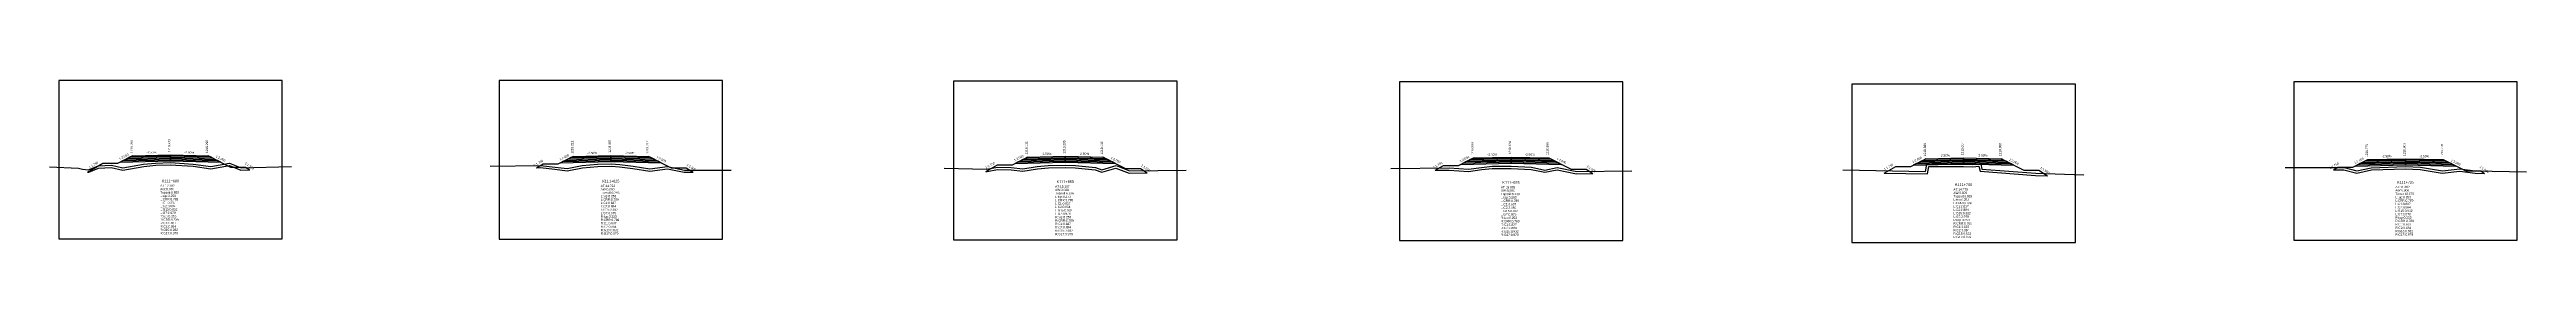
# Model space of a CAD drawing. Extents: x -7 to 78429, y 1189 to 1262.
# Drawn here: x 61569.1 to 61898.3, y 1207.8 to 1229.3 of the extents above; entities that cross this region are included whole.
import ezdxf
from ezdxf.enums import TextEntityAlignment as Align

# ---------------------------------------------------------------- set-up
doc = ezdxf.new("R2010")
doc.units = 0

msp = doc.modelspace()

# ---------------------------------------------------------------- linework, layer by layer
at = {"layer": 'A4_BORDER', "color": 7}
for points in [[(61570.312, 1208.284), (61600.012, 1208.284), (61600.012, 1229.284), (61570.312, 1229.284), (61570.312, 1208.284)], [(61628.846, 1208.251), (61658.546, 1208.251), (61658.546, 1229.251), (61628.846, 1229.251), (61628.846, 1208.251)], [(61689.244, 1208.169), (61718.944, 1208.169), (61718.944, 1229.169), (61689.244, 1229.169), (61689.244, 1208.169)], [(61748.483, 1208.076), (61778.183, 1208.076), (61778.183, 1229.076), (61748.483, 1229.076), (61748.483, 1208.076)], [(61808.621, 1207.785), (61838.321, 1207.785), (61838.321, 1228.785), (61808.621, 1228.785), (61808.621, 1207.785)], [(61867.35, 1208.11), (61897.05, 1208.11), (61897.05, 1229.11), (61867.35, 1229.11), (61867.35, 1208.11)]]:
    msp.add_lwpolyline(points, dxfattribs=at)
at = {"layer": 'CLEAR_GROUND', "color": 8}
for points in [[(61574.125, 1217.134), (61574.342, 1217.112), (61575.626, 1217.667), (61577.288, 1217.751), (61578.828, 1217.396), (61581.633, 1217.871), (61583.214, 1218.032), (61585.151, 1218.082), (61588.168, 1217.904), (61590.548, 1217.562), (61592.996, 1218.023), (61594.521, 1217.398), (61595.716, 1217.428)], [(61633.825, 1217.714), (61634.31, 1217.722), (61636.266, 1217.504), (61637.886, 1217.307), (61639.944, 1217.71), (61641.944, 1217.888), (61643.743, 1217.909), (61644.861, 1217.845), (61646.598, 1217.625), (61648.884, 1217.248), (61651.21, 1217.573), (61653.432, 1217.103), (61654.613, 1217.101)], [(61693.525, 1217.214), (61693.689, 1217.209), (61695.096, 1217.475), (61696.888, 1217.424), (61698.453, 1217.259), (61700.387, 1217.584), (61701.836, 1217.717), (61704.101, 1217.761), (61705.403, 1217.698), (61708.048, 1217.427), (61708.943, 1217.131), (61710.826, 1217.67), (61712.576, 1216.993), (61714.98, 1217.019)], [(61753.225, 1217.366), (61755.107, 1217.381), (61757.677, 1217.196), (61759.432, 1217.463), (61760.823, 1217.617), (61763.341, 1217.621), (61766.023, 1217.466), (61767.838, 1217.102), (61769.457, 1217.418), (61772.03, 1216.897), (61774.192, 1216.926)], [(61812.925, 1217.006), (61818.661, 1216.893), (61818.829, 1217.852), (61823.468, 1217.871), (61824.708, 1217.828), (61825.509, 1217.908), (61825.667, 1217.243), (61833.037, 1216.693), (61834.602, 1216.635)], [(61872.625, 1217.45), (61873.992, 1217.449), (61875.741, 1216.99), (61877.686, 1217.414), (61882.206, 1217.577), (61884.139, 1217.464), (61887.087, 1217.005), (61889.398, 1217.268), (61891.44, 1216.98), (61892.677, 1216.96)]]:
    msp.add_lwpolyline(points, dxfattribs=at)
at = {"layer": 'DESIGN_ROAD_TRIMMED', "color": 1}
for points in [[(61574.125, 1217.134), (61576.162, 1218.298), (61578.162, 1218.298), (61580.162, 1219.298), (61580.162, 1219.298), (61580.056, 1219.245), (61580.056, 1219.245), (61579.741, 1219.087), (61579.741, 1219.087), (61579.425, 1218.93), (61579.425, 1218.93), (61579.109, 1218.772), (61579.109, 1218.772), (61578.793, 1218.614), (61578.793, 1218.614), (61578.477, 1218.456), (61585.162, 1218.623), (61585.162, 1218.773), (61585.162, 1218.773), (61585.162, 1218.923), (61585.162, 1218.923), (61585.162, 1219.073), (61585.162, 1219.073), (61585.162, 1219.223), (61585.162, 1219.223), (61585.162, 1219.373), (61585.162, 1219.373), (61585.162, 1219.423), (61585.162, 1219.423), (61585.162, 1219.423), (61585.162, 1219.423), (61585.162, 1219.423), (61585.162, 1219.373), (61585.162, 1219.373), (61585.162, 1219.223), (61585.162, 1219.223), (61585.162, 1219.073), (61585.162, 1219.073), (61585.162, 1218.923), (61585.162, 1218.923), (61585.162, 1218.773), (61585.162, 1218.773), (61585.162, 1218.623), (61591.846, 1218.456), (61591.53, 1218.614), (61591.53, 1218.614), (61591.214, 1218.772), (61591.214, 1218.772), (61590.899, 1218.93), (61590.899, 1218.93), (61590.583, 1219.087), (61590.583, 1219.087), (61590.267, 1219.245), (61590.267, 1219.245), (61590.162, 1219.298), (61590.162, 1219.298), (61593.162, 1217.798), (61595.162, 1217.798), (61595.716, 1217.428)], [(61633.825, 1217.714), (61634.696, 1218.212), (61636.696, 1218.212), (61638.696, 1219.212), (61638.696, 1219.212), (61638.591, 1219.159), (61638.591, 1219.159), (61638.275, 1219.001), (61638.275, 1219.001), (61637.96, 1218.844), (61637.96, 1218.844), (61637.644, 1218.686), (61637.644, 1218.686), (61637.328, 1218.528), (61637.328, 1218.528), (61637.012, 1218.37), (61643.696, 1218.537), (61643.696, 1218.687), (61643.696, 1218.687), (61643.696, 1218.837), (61643.696, 1218.837), (61643.696, 1218.987), (61643.696, 1218.987), (61643.696, 1219.137), (61643.696, 1219.137), (61643.696, 1219.287), (61643.696, 1219.287), (61643.696, 1219.337), (61643.696, 1219.337), (61643.696, 1219.337), (61643.696, 1219.337), (61643.696, 1219.337), (61643.696, 1219.287), (61643.696, 1219.287), (61643.696, 1219.137), (61643.696, 1219.137), (61643.696, 1218.987), (61643.696, 1218.987), (61643.696, 1218.837), (61643.696, 1218.837), (61643.696, 1218.687), (61643.696, 1218.687), (61643.696, 1218.537), (61650.381, 1218.37), (61650.065, 1218.528), (61650.065, 1218.528), (61649.749, 1218.686), (61649.749, 1218.686), (61649.433, 1218.844), (61649.433, 1218.844), (61649.117, 1219.001), (61649.117, 1219.001), (61648.802, 1219.159), (61648.802, 1219.159), (61648.696, 1219.212), (61648.696, 1219.212), (61651.696, 1217.712), (61653.696, 1217.712), (61654.613, 1217.101)], [(61693.525, 1217.214), (61695.094, 1218.11), (61697.094, 1218.11), (61699.094, 1219.11), (61699.094, 1219.11), (61698.988, 1219.057), (61698.988, 1219.057), (61698.673, 1218.899), (61698.673, 1218.899), (61698.357, 1218.742), (61698.357, 1218.742), (61698.041, 1218.584), (61698.041, 1218.584), (61697.725, 1218.426), (61697.725, 1218.426), (61697.409, 1218.268), (61704.094, 1218.435), (61704.094, 1218.585), (61704.094, 1218.585), (61704.094, 1218.735), (61704.094, 1218.735), (61704.094, 1218.885), (61704.094, 1218.885), (61704.094, 1219.035), (61704.094, 1219.035), (61704.094, 1219.185), (61704.094, 1219.185), (61704.094, 1219.235), (61704.094, 1219.235), (61704.094, 1219.235), (61704.094, 1219.235), (61704.094, 1219.235), (61704.094, 1219.185), (61704.094, 1219.185), (61704.094, 1219.035), (61704.094, 1219.035), (61704.094, 1218.885), (61704.094, 1218.885), (61704.094, 1218.735), (61704.094, 1218.735), (61704.094, 1218.585), (61704.094, 1218.585), (61704.094, 1218.435), (61710.778, 1218.268), (61710.462, 1218.426), (61710.462, 1218.426), (61710.146, 1218.584), (61710.146, 1218.584), (61709.83, 1218.742), (61709.83, 1218.742), (61709.515, 1218.899), (61709.515, 1218.899), (61709.199, 1219.057), (61709.199, 1219.057), (61709.094, 1219.11), (61709.094, 1219.11), (61712.094, 1217.61), (61714.094, 1217.61), (61714.98, 1217.019)], [(61753.225, 1217.366), (61754.333, 1217.999), (61756.333, 1217.999), (61758.333, 1218.999), (61758.333, 1218.999), (61758.228, 1218.946), (61758.228, 1218.946), (61757.912, 1218.788), (61757.912, 1218.788), (61757.596, 1218.631), (61757.596, 1218.631), (61757.28, 1218.473), (61757.28, 1218.473), (61756.964, 1218.315), (61756.964, 1218.315), (61756.649, 1218.157), (61763.333, 1218.324), (61763.333, 1218.474), (61763.333, 1218.474), (61763.333, 1218.624), (61763.333, 1218.624), (61763.333, 1218.774), (61763.333, 1218.774), (61763.333, 1218.924), (61763.333, 1218.924), (61763.333, 1219.074), (61763.333, 1219.074), (61763.333, 1219.124), (61763.333, 1219.124), (61763.333, 1219.124), (61763.333, 1219.124), (61763.333, 1219.124), (61763.333, 1219.074), (61763.333, 1219.074), (61763.333, 1218.924), (61763.333, 1218.924), (61763.333, 1218.774), (61763.333, 1218.774), (61763.333, 1218.624), (61763.333, 1218.624), (61763.333, 1218.474), (61763.333, 1218.474), (61763.333, 1218.324), (61770.017, 1218.157), (61769.701, 1218.315), (61769.701, 1218.315), (61769.385, 1218.473), (61769.385, 1218.473), (61769.07, 1218.631), (61769.07, 1218.631), (61768.754, 1218.788), (61768.754, 1218.788), (61768.438, 1218.946), (61768.438, 1218.946), (61768.333, 1218.999), (61768.333, 1218.999), (61771.333, 1217.499), (61773.333, 1217.499), (61774.192, 1216.926)], [(61812.925, 1217.006), (61814.471, 1217.889), (61816.471, 1217.889), (61818.471, 1218.889), (61818.471, 1218.889), (61818.366, 1218.836), (61818.366, 1218.836), (61818.05, 1218.678), (61818.05, 1218.678), (61817.734, 1218.521), (61817.734, 1218.521), (61817.418, 1218.363), (61817.418, 1218.363), (61817.103, 1218.205), (61817.103, 1218.205), (61816.787, 1218.047), (61823.471, 1218.214), (61823.471, 1218.364), (61823.471, 1218.364), (61823.471, 1218.514), (61823.471, 1218.514), (61823.471, 1218.664), (61823.471, 1218.664), (61823.471, 1218.814), (61823.471, 1218.814), (61823.471, 1218.964), (61823.471, 1218.964), (61823.471, 1219.014), (61823.471, 1219.014), (61823.471, 1219.014), (61823.471, 1219.014), (61823.471, 1219.014), (61823.471, 1218.964), (61823.471, 1218.964), (61823.471, 1218.814), (61823.471, 1218.814), (61823.471, 1218.664), (61823.471, 1218.664), (61823.471, 1218.514), (61823.471, 1218.514), (61823.471, 1218.364), (61823.471, 1218.364), (61823.471, 1218.214), (61830.155, 1218.047), (61829.84, 1218.205), (61829.84, 1218.205), (61829.524, 1218.363), (61829.524, 1218.363), (61829.208, 1218.521), (61829.208, 1218.521), (61828.892, 1218.678), (61828.892, 1218.678), (61828.576, 1218.836), (61828.576, 1218.836), (61828.471, 1218.889), (61828.471, 1218.889), (61831.471, 1217.389), (61833.471, 1217.389), (61834.602, 1216.635)], [(61872.625, 1217.45), (61873.2, 1217.778), (61875.2, 1217.778), (61877.2, 1218.778), (61877.2, 1218.778), (61877.094, 1218.725), (61877.094, 1218.725), (61876.779, 1218.567), (61876.779, 1218.567), (61876.463, 1218.41), (61876.463, 1218.41), (61876.147, 1218.252), (61876.147, 1218.252), (61875.831, 1218.094), (61875.831, 1218.094), (61875.515, 1217.936), (61882.2, 1218.103), (61882.2, 1218.253), (61882.2, 1218.253), (61882.2, 1218.403), (61882.2, 1218.403), (61882.2, 1218.553), (61882.2, 1218.553), (61882.2, 1218.703), (61882.2, 1218.703), (61882.2, 1218.853), (61882.2, 1218.853), (61882.2, 1218.903), (61882.2, 1218.903), (61882.2, 1218.903), (61882.2, 1218.903), (61882.2, 1218.903), (61882.2, 1218.853), (61882.2, 1218.853), (61882.2, 1218.703), (61882.2, 1218.703), (61882.2, 1218.553), (61882.2, 1218.553), (61882.2, 1218.403), (61882.2, 1218.403), (61882.2, 1218.253), (61882.2, 1218.253), (61882.2, 1218.103), (61888.884, 1217.936), (61888.568, 1218.094), (61888.568, 1218.094), (61888.252, 1218.252), (61888.252, 1218.252), (61887.936, 1218.41), (61887.936, 1218.41), (61887.621, 1218.567), (61887.621, 1218.567), (61887.305, 1218.725), (61887.305, 1218.725), (61887.2, 1218.778), (61887.2, 1218.778), (61890.2, 1217.278), (61892.2, 1217.278), (61892.677, 1216.96)]]:
    msp.add_lwpolyline(points, dxfattribs=at)
at = {"layer": 'FINISHED_ROAD', "color": 2}
for points in [[(61576.162, 1218.298), (61578.162, 1218.298), (61580.162, 1219.298), (61580.162, 1219.298), (61585.162, 1219.423), (61590.162, 1219.298), (61590.162, 1219.298), (61593.162, 1217.798), (61595.162, 1217.798)], [(61634.696, 1218.212), (61636.696, 1218.212), (61638.696, 1219.212), (61638.696, 1219.212), (61643.696, 1219.337), (61648.696, 1219.212), (61648.696, 1219.212), (61651.696, 1217.712), (61653.696, 1217.712)], [(61695.094, 1218.11), (61697.094, 1218.11), (61699.094, 1219.11), (61699.094, 1219.11), (61704.094, 1219.235), (61709.094, 1219.11), (61709.094, 1219.11), (61712.094, 1217.61), (61714.094, 1217.61)], [(61754.333, 1217.999), (61756.333, 1217.999), (61758.333, 1218.999), (61758.333, 1218.999), (61763.333, 1219.124), (61768.333, 1218.999), (61768.333, 1218.999), (61771.333, 1217.499), (61773.333, 1217.499)], [(61814.471, 1217.889), (61816.471, 1217.889), (61818.471, 1218.889), (61818.471, 1218.889), (61823.471, 1219.014), (61828.471, 1218.889), (61828.471, 1218.889), (61831.471, 1217.389), (61833.471, 1217.389)], [(61873.2, 1217.778), (61875.2, 1217.778), (61877.2, 1218.778), (61877.2, 1218.778), (61882.2, 1218.903), (61887.2, 1218.778), (61887.2, 1218.778), (61890.2, 1217.278), (61892.2, 1217.278)]]:
    msp.add_lwpolyline(points, dxfattribs=at)
at = {"layer": 'LAYER_0', "color": 4}
for points in [[(61580.162, 1219.298), (61580.056, 1219.245), (61585.162, 1219.373), (61585.162, 1219.423)], [(61638.696, 1219.212), (61638.591, 1219.159), (61643.696, 1219.287), (61643.696, 1219.337)], [(61699.094, 1219.11), (61698.988, 1219.057), (61704.094, 1219.185), (61704.094, 1219.235)], [(61758.333, 1218.999), (61758.228, 1218.946), (61763.333, 1219.074), (61763.333, 1219.124)], [(61818.471, 1218.889), (61818.366, 1218.836), (61823.471, 1218.964), (61823.471, 1219.014)], [(61877.2, 1218.778), (61877.094, 1218.725), (61882.2, 1218.853), (61882.2, 1218.903)]]:
    msp.add_lwpolyline(points, dxfattribs=at)
at = {"layer": 'LAYER_1', "color": 4}
for points in [[(61580.056, 1219.245), (61579.741, 1219.087), (61585.162, 1219.223), (61585.162, 1219.373)], [(61638.591, 1219.159), (61638.275, 1219.001), (61643.696, 1219.137), (61643.696, 1219.287)], [(61698.988, 1219.057), (61698.673, 1218.899), (61704.094, 1219.035), (61704.094, 1219.185)], [(61758.228, 1218.946), (61757.912, 1218.788), (61763.333, 1218.924), (61763.333, 1219.074)], [(61818.366, 1218.836), (61818.05, 1218.678), (61823.471, 1218.814), (61823.471, 1218.964)], [(61877.094, 1218.725), (61876.779, 1218.567), (61882.2, 1218.703), (61882.2, 1218.853)]]:
    msp.add_lwpolyline(points, dxfattribs=at)
at = {"layer": 'LAYER_10', "color": 6}
for points in [[(61591.214, 1218.772), (61591.53, 1218.614), (61585.162, 1218.773), (61585.162, 1218.923)], [(61649.749, 1218.686), (61650.065, 1218.528), (61643.696, 1218.687), (61643.696, 1218.837)], [(61710.146, 1218.584), (61710.462, 1218.426), (61704.094, 1218.585), (61704.094, 1218.735)], [(61769.385, 1218.473), (61769.701, 1218.315), (61763.333, 1218.474), (61763.333, 1218.624)], [(61829.524, 1218.363), (61829.84, 1218.205), (61823.471, 1218.364), (61823.471, 1218.514)], [(61888.252, 1218.252), (61888.568, 1218.094), (61882.2, 1218.253), (61882.2, 1218.403)]]:
    msp.add_lwpolyline(points, dxfattribs=at)
at = {"layer": 'LAYER_11', "color": 6}
for points in [[(61591.53, 1218.614), (61591.846, 1218.456), (61585.162, 1218.623), (61585.162, 1218.773)], [(61650.065, 1218.528), (61650.381, 1218.37), (61643.696, 1218.537), (61643.696, 1218.687)], [(61710.462, 1218.426), (61710.778, 1218.268), (61704.094, 1218.435), (61704.094, 1218.585)], [(61769.701, 1218.315), (61770.017, 1218.157), (61763.333, 1218.324), (61763.333, 1218.474)], [(61829.84, 1218.205), (61830.155, 1218.047), (61823.471, 1218.214), (61823.471, 1218.364)], [(61888.568, 1218.094), (61888.884, 1217.936), (61882.2, 1218.103), (61882.2, 1218.253)]]:
    msp.add_lwpolyline(points, dxfattribs=at)
at = {"layer": 'LAYER_2', "color": 4}
for points in [[(61579.741, 1219.087), (61579.425, 1218.93), (61585.162, 1219.073), (61585.162, 1219.223)], [(61638.275, 1219.001), (61637.96, 1218.844), (61643.696, 1218.987), (61643.696, 1219.137)], [(61698.673, 1218.899), (61698.357, 1218.742), (61704.094, 1218.885), (61704.094, 1219.035)], [(61757.912, 1218.788), (61757.596, 1218.631), (61763.333, 1218.774), (61763.333, 1218.924)], [(61818.05, 1218.678), (61817.734, 1218.521), (61823.471, 1218.664), (61823.471, 1218.814)], [(61876.779, 1218.567), (61876.463, 1218.41), (61882.2, 1218.553), (61882.2, 1218.703)]]:
    msp.add_lwpolyline(points, dxfattribs=at)
at = {"layer": 'LAYER_3', "color": 4}
for points in [[(61579.425, 1218.93), (61579.109, 1218.772), (61585.162, 1218.923), (61585.162, 1219.073)], [(61637.96, 1218.844), (61637.644, 1218.686), (61643.696, 1218.837), (61643.696, 1218.987)], [(61698.357, 1218.742), (61698.041, 1218.584), (61704.094, 1218.735), (61704.094, 1218.885)], [(61757.596, 1218.631), (61757.28, 1218.473), (61763.333, 1218.624), (61763.333, 1218.774)], [(61817.734, 1218.521), (61817.418, 1218.363), (61823.471, 1218.514), (61823.471, 1218.664)], [(61876.463, 1218.41), (61876.147, 1218.252), (61882.2, 1218.403), (61882.2, 1218.553)]]:
    msp.add_lwpolyline(points, dxfattribs=at)
at = {"layer": 'LAYER_4', "color": 4}
for points in [[(61579.109, 1218.772), (61578.793, 1218.614), (61585.162, 1218.773), (61585.162, 1218.923)], [(61637.644, 1218.686), (61637.328, 1218.528), (61643.696, 1218.687), (61643.696, 1218.837)], [(61698.041, 1218.584), (61697.725, 1218.426), (61704.094, 1218.585), (61704.094, 1218.735)], [(61757.28, 1218.473), (61756.964, 1218.315), (61763.333, 1218.474), (61763.333, 1218.624)], [(61817.418, 1218.363), (61817.103, 1218.205), (61823.471, 1218.364), (61823.471, 1218.514)], [(61876.147, 1218.252), (61875.831, 1218.094), (61882.2, 1218.253), (61882.2, 1218.403)]]:
    msp.add_lwpolyline(points, dxfattribs=at)
at = {"layer": 'LAYER_5', "color": 4}
for points in [[(61578.793, 1218.614), (61578.477, 1218.456), (61585.162, 1218.623), (61585.162, 1218.773)], [(61637.328, 1218.528), (61637.012, 1218.37), (61643.696, 1218.537), (61643.696, 1218.687)], [(61697.725, 1218.426), (61697.409, 1218.268), (61704.094, 1218.435), (61704.094, 1218.585)], [(61756.964, 1218.315), (61756.649, 1218.157), (61763.333, 1218.324), (61763.333, 1218.474)], [(61817.103, 1218.205), (61816.787, 1218.047), (61823.471, 1218.214), (61823.471, 1218.364)], [(61875.831, 1218.094), (61875.515, 1217.936), (61882.2, 1218.103), (61882.2, 1218.253)]]:
    msp.add_lwpolyline(points, dxfattribs=at)
at = {"layer": 'LAYER_6', "color": 6}
for points in [[(61590.162, 1219.298), (61590.267, 1219.245), (61585.162, 1219.373), (61585.162, 1219.423)], [(61648.696, 1219.212), (61648.802, 1219.159), (61643.696, 1219.287), (61643.696, 1219.337)], [(61709.094, 1219.11), (61709.199, 1219.057), (61704.094, 1219.185), (61704.094, 1219.235)], [(61768.333, 1218.999), (61768.438, 1218.946), (61763.333, 1219.074), (61763.333, 1219.124)], [(61828.471, 1218.889), (61828.576, 1218.836), (61823.471, 1218.964), (61823.471, 1219.014)], [(61887.2, 1218.778), (61887.305, 1218.725), (61882.2, 1218.853), (61882.2, 1218.903)]]:
    msp.add_lwpolyline(points, dxfattribs=at)
at = {"layer": 'LAYER_7', "color": 6}
for points in [[(61590.267, 1219.245), (61590.583, 1219.087), (61585.162, 1219.223), (61585.162, 1219.373)], [(61648.802, 1219.159), (61649.117, 1219.001), (61643.696, 1219.137), (61643.696, 1219.287)], [(61709.199, 1219.057), (61709.515, 1218.899), (61704.094, 1219.035), (61704.094, 1219.185)], [(61768.438, 1218.946), (61768.754, 1218.788), (61763.333, 1218.924), (61763.333, 1219.074)], [(61828.576, 1218.836), (61828.892, 1218.678), (61823.471, 1218.814), (61823.471, 1218.964)], [(61887.305, 1218.725), (61887.621, 1218.567), (61882.2, 1218.703), (61882.2, 1218.853)]]:
    msp.add_lwpolyline(points, dxfattribs=at)
at = {"layer": 'LAYER_8', "color": 6}
for points in [[(61590.583, 1219.087), (61590.899, 1218.93), (61585.162, 1219.073), (61585.162, 1219.223)], [(61649.117, 1219.001), (61649.433, 1218.844), (61643.696, 1218.987), (61643.696, 1219.137)], [(61709.515, 1218.899), (61709.83, 1218.742), (61704.094, 1218.885), (61704.094, 1219.035)], [(61768.754, 1218.788), (61769.07, 1218.631), (61763.333, 1218.774), (61763.333, 1218.924)], [(61828.892, 1218.678), (61829.208, 1218.521), (61823.471, 1218.664), (61823.471, 1218.814)], [(61887.621, 1218.567), (61887.936, 1218.41), (61882.2, 1218.553), (61882.2, 1218.703)]]:
    msp.add_lwpolyline(points, dxfattribs=at)
at = {"layer": 'LAYER_9', "color": 6}
for points in [[(61590.899, 1218.93), (61591.214, 1218.772), (61585.162, 1218.923), (61585.162, 1219.073)], [(61649.433, 1218.844), (61649.749, 1218.686), (61643.696, 1218.837), (61643.696, 1218.987)], [(61709.83, 1218.742), (61710.146, 1218.584), (61704.094, 1218.735), (61704.094, 1218.885)], [(61769.07, 1218.631), (61769.385, 1218.473), (61763.333, 1218.624), (61763.333, 1218.774)], [(61829.208, 1218.521), (61829.524, 1218.363), (61823.471, 1218.514), (61823.471, 1218.664)], [(61887.936, 1218.41), (61888.252, 1218.252), (61882.2, 1218.403), (61882.2, 1218.553)]]:
    msp.add_lwpolyline(points, dxfattribs=at)
at = {"layer": 'NATURAL_GROUND', "color": 3}
for points in [[(61569.098, 1217.838), (61572.947, 1217.631), (61573.5, 1217.502), (61574.295, 1217.418), (61575.557, 1217.964), (61577.315, 1218.053), (61578.837, 1217.702), (61581.593, 1218.169), (61583.195, 1218.331), (61585.156, 1218.382), (61588.198, 1218.203), (61590.542, 1217.867), (61593.028, 1218.334), (61594.577, 1217.699), (61601.255, 1217.871)], [(61627.651, 1217.916), (61634.324, 1218.022), (61636.3, 1217.802), (61637.875, 1217.611), (61639.901, 1218.008), (61641.929, 1218.188), (61643.749, 1218.209), (61644.888, 1218.144), (61646.641, 1217.921), (61648.887, 1217.552), (61651.22, 1217.877), (61653.463, 1217.403), (61659.697, 1217.391)], [(61687.995, 1217.67), (61693.665, 1217.51), (61695.073, 1217.776), (61696.908, 1217.724), (61698.444, 1217.562), (61700.349, 1217.882), (61701.82, 1218.017), (61704.106, 1218.062), (61705.426, 1217.997), (61708.112, 1217.722), (61708.95, 1217.445), (61710.841, 1217.986), (61712.631, 1217.294), (61720.154, 1217.375)], [(61807.418, 1217.414), (61818.41, 1217.198), (61818.577, 1218.15), (61823.472, 1218.171), (61824.698, 1218.129), (61825.74, 1218.232), (61825.908, 1217.526), (61833.054, 1216.993), (61839.459, 1216.755)], [(61747.348, 1217.62), (61755.117, 1217.681), (61757.665, 1217.498), (61759.393, 1217.76), (61760.806, 1217.917), (61763.35, 1217.921), (61766.062, 1217.764), (61767.839, 1217.408), (61769.458, 1217.723), (61772.058, 1217.198), (61779.369, 1217.295)], [(61866.185, 1217.752), (61874.031, 1217.749), (61875.748, 1217.298), (61877.649, 1217.712), (61882.21, 1217.877), (61884.171, 1217.762), (61887.094, 1217.308), (61889.402, 1217.571), (61891.464, 1217.279), (61898.274, 1217.17)]]:
    msp.add_lwpolyline(points, dxfattribs=at)
at = {"layer": 'STRUCTURE_LEFT', "color": 4}
for points in [[(61580.162, 1219.298), (61580.056, 1219.245), (61580.056, 1219.245), (61579.741, 1219.087), (61579.741, 1219.087), (61579.425, 1218.93), (61579.425, 1218.93), (61579.109, 1218.772), (61579.109, 1218.772), (61578.793, 1218.614), (61578.793, 1218.614), (61578.477, 1218.456), (61585.162, 1218.623), (61585.162, 1218.773), (61585.162, 1218.773), (61585.162, 1218.923), (61585.162, 1218.923), (61585.162, 1219.073), (61585.162, 1219.073), (61585.162, 1219.223), (61585.162, 1219.223), (61585.162, 1219.373), (61585.162, 1219.373), (61585.162, 1219.423), (61585.162, 1219.423)], [(61638.696, 1219.212), (61638.591, 1219.159), (61638.591, 1219.159), (61638.275, 1219.001), (61638.275, 1219.001), (61637.96, 1218.844), (61637.96, 1218.844), (61637.644, 1218.686), (61637.644, 1218.686), (61637.328, 1218.528), (61637.328, 1218.528), (61637.012, 1218.37), (61643.696, 1218.537), (61643.696, 1218.687), (61643.696, 1218.687), (61643.696, 1218.837), (61643.696, 1218.837), (61643.696, 1218.987), (61643.696, 1218.987), (61643.696, 1219.137), (61643.696, 1219.137), (61643.696, 1219.287), (61643.696, 1219.287), (61643.696, 1219.337), (61643.696, 1219.337)], [(61699.094, 1219.11), (61698.988, 1219.057), (61698.988, 1219.057), (61698.673, 1218.899), (61698.673, 1218.899), (61698.357, 1218.742), (61698.357, 1218.742), (61698.041, 1218.584), (61698.041, 1218.584), (61697.725, 1218.426), (61697.725, 1218.426), (61697.409, 1218.268), (61704.094, 1218.435), (61704.094, 1218.585), (61704.094, 1218.585), (61704.094, 1218.735), (61704.094, 1218.735), (61704.094, 1218.885), (61704.094, 1218.885), (61704.094, 1219.035), (61704.094, 1219.035), (61704.094, 1219.185), (61704.094, 1219.185), (61704.094, 1219.235), (61704.094, 1219.235)], [(61758.333, 1218.999), (61758.228, 1218.946), (61758.228, 1218.946), (61757.912, 1218.788), (61757.912, 1218.788), (61757.596, 1218.631), (61757.596, 1218.631), (61757.28, 1218.473), (61757.28, 1218.473), (61756.964, 1218.315), (61756.964, 1218.315), (61756.649, 1218.157), (61763.333, 1218.324), (61763.333, 1218.474), (61763.333, 1218.474), (61763.333, 1218.624), (61763.333, 1218.624), (61763.333, 1218.774), (61763.333, 1218.774), (61763.333, 1218.924), (61763.333, 1218.924), (61763.333, 1219.074), (61763.333, 1219.074), (61763.333, 1219.124), (61763.333, 1219.124)], [(61818.471, 1218.889), (61818.366, 1218.836), (61818.366, 1218.836), (61818.05, 1218.678), (61818.05, 1218.678), (61817.734, 1218.521), (61817.734, 1218.521), (61817.418, 1218.363), (61817.418, 1218.363), (61817.103, 1218.205), (61817.103, 1218.205), (61816.787, 1218.047), (61823.471, 1218.214), (61823.471, 1218.364), (61823.471, 1218.364), (61823.471, 1218.514), (61823.471, 1218.514), (61823.471, 1218.664), (61823.471, 1218.664), (61823.471, 1218.814), (61823.471, 1218.814), (61823.471, 1218.964), (61823.471, 1218.964), (61823.471, 1219.014), (61823.471, 1219.014)], [(61877.2, 1218.778), (61877.094, 1218.725), (61877.094, 1218.725), (61876.779, 1218.567), (61876.779, 1218.567), (61876.463, 1218.41), (61876.463, 1218.41), (61876.147, 1218.252), (61876.147, 1218.252), (61875.831, 1218.094), (61875.831, 1218.094), (61875.515, 1217.936), (61882.2, 1218.103), (61882.2, 1218.253), (61882.2, 1218.253), (61882.2, 1218.403), (61882.2, 1218.403), (61882.2, 1218.553), (61882.2, 1218.553), (61882.2, 1218.703), (61882.2, 1218.703), (61882.2, 1218.853), (61882.2, 1218.853), (61882.2, 1218.903), (61882.2, 1218.903)]]:
    msp.add_lwpolyline(points, dxfattribs=at)
at = {"layer": 'STRUCTURE_RIGHT', "color": 6}
for points in [[(61585.162, 1219.423), (61585.162, 1219.423), (61585.162, 1219.373), (61585.162, 1219.373), (61585.162, 1219.223), (61585.162, 1219.223), (61585.162, 1219.073), (61585.162, 1219.073), (61585.162, 1218.923), (61585.162, 1218.923), (61585.162, 1218.773), (61585.162, 1218.773), (61585.162, 1218.623), (61591.846, 1218.456), (61591.53, 1218.614), (61591.53, 1218.614), (61591.214, 1218.772), (61591.214, 1218.772), (61590.899, 1218.93), (61590.899, 1218.93), (61590.583, 1219.087), (61590.583, 1219.087), (61590.267, 1219.245), (61590.267, 1219.245), (61590.162, 1219.298)], [(61643.696, 1219.337), (61643.696, 1219.337), (61643.696, 1219.287), (61643.696, 1219.287), (61643.696, 1219.137), (61643.696, 1219.137), (61643.696, 1218.987), (61643.696, 1218.987), (61643.696, 1218.837), (61643.696, 1218.837), (61643.696, 1218.687), (61643.696, 1218.687), (61643.696, 1218.537), (61650.381, 1218.37), (61650.065, 1218.528), (61650.065, 1218.528), (61649.749, 1218.686), (61649.749, 1218.686), (61649.433, 1218.844), (61649.433, 1218.844), (61649.117, 1219.001), (61649.117, 1219.001), (61648.802, 1219.159), (61648.802, 1219.159), (61648.696, 1219.212)], [(61704.094, 1219.235), (61704.094, 1219.235), (61704.094, 1219.185), (61704.094, 1219.185), (61704.094, 1219.035), (61704.094, 1219.035), (61704.094, 1218.885), (61704.094, 1218.885), (61704.094, 1218.735), (61704.094, 1218.735), (61704.094, 1218.585), (61704.094, 1218.585), (61704.094, 1218.435), (61710.778, 1218.268), (61710.462, 1218.426), (61710.462, 1218.426), (61710.146, 1218.584), (61710.146, 1218.584), (61709.83, 1218.742), (61709.83, 1218.742), (61709.515, 1218.899), (61709.515, 1218.899), (61709.199, 1219.057), (61709.199, 1219.057), (61709.094, 1219.11)], [(61763.333, 1219.124), (61763.333, 1219.124), (61763.333, 1219.074), (61763.333, 1219.074), (61763.333, 1218.924), (61763.333, 1218.924), (61763.333, 1218.774), (61763.333, 1218.774), (61763.333, 1218.624), (61763.333, 1218.624), (61763.333, 1218.474), (61763.333, 1218.474), (61763.333, 1218.324), (61770.017, 1218.157), (61769.701, 1218.315), (61769.701, 1218.315), (61769.385, 1218.473), (61769.385, 1218.473), (61769.07, 1218.631), (61769.07, 1218.631), (61768.754, 1218.788), (61768.754, 1218.788), (61768.438, 1218.946), (61768.438, 1218.946), (61768.333, 1218.999)], [(61823.471, 1219.014), (61823.471, 1219.014), (61823.471, 1218.964), (61823.471, 1218.964), (61823.471, 1218.814), (61823.471, 1218.814), (61823.471, 1218.664), (61823.471, 1218.664), (61823.471, 1218.514), (61823.471, 1218.514), (61823.471, 1218.364), (61823.471, 1218.364), (61823.471, 1218.214), (61830.155, 1218.047), (61829.84, 1218.205), (61829.84, 1218.205), (61829.524, 1218.363), (61829.524, 1218.363), (61829.208, 1218.521), (61829.208, 1218.521), (61828.892, 1218.678), (61828.892, 1218.678), (61828.576, 1218.836), (61828.576, 1218.836), (61828.471, 1218.889)], [(61882.2, 1218.903), (61882.2, 1218.903), (61882.2, 1218.853), (61882.2, 1218.853), (61882.2, 1218.703), (61882.2, 1218.703), (61882.2, 1218.553), (61882.2, 1218.553), (61882.2, 1218.403), (61882.2, 1218.403), (61882.2, 1218.253), (61882.2, 1218.253), (61882.2, 1218.103), (61888.884, 1217.936), (61888.568, 1218.094), (61888.568, 1218.094), (61888.252, 1218.252), (61888.252, 1218.252), (61887.936, 1218.41), (61887.936, 1218.41), (61887.621, 1218.567), (61887.621, 1218.567), (61887.305, 1218.725), (61887.305, 1218.725), (61887.2, 1218.778)]]:
    msp.add_lwpolyline(points, dxfattribs=at)

# ---------------------------------------------------------------- texts
at = {"layer": 'INFO_TEXT'}
for s, p in [('AT:12.382', (61583.812, 1215.184)), ('AW:0.070', (61583.812, 1214.734)), ('AT:14.722', (61642.346, 1215.151)), ('AW:0.000', (61642.346, 1214.701)), ('AT:15.107', (61702.744, 1215.069)), ('AW:0.000', (61702.744, 1214.619)), ('AT:15.009', (61761.983, 1214.976)), ('AW:0.000', (61761.983, 1214.526)), ('AT:14.779', (61822.121, 1214.685)), ('AT:11.362', (61880.85, 1215.01)), ('AW:0.000', (61880.85, 1214.56)), ('Topsoil:6.598', (61583.812, 1214.284)), ('L:top:0.253', (61583.812, 1213.834)), ('L:CRR:0.789', (61583.812, 1213.384)), ('L:C1:0.837', (61583.812, 1212.934)), ('L:C2:0.884', (61583.812, 1212.484)), ('L:G15:0.932', (61583.812, 1212.034)), ('L:G7:0.979', (61583.812, 1211.584)), ('R:top:0.253', (61583.812, 1211.134)), ('Topsoil:6.293', (61642.346, 1214.251)), ('L:top:0.253', (61642.346, 1213.801)), ('L:CRR:0.789', (61642.346, 1213.351)), ('L:C1:0.837', (61642.346, 1212.901)), ('L:C2:0.884', (61642.346, 1212.451)), ('L:G15:0.932', (61642.346, 1212.001)), ('L:G7:0.979', (61642.346, 1211.551)), ('R:top:0.253', (61642.346, 1211.101)), ('Topsoil:6.536', (61702.744, 1214.169)), ('L:top:0.253', (61702.744, 1213.719)), ('L:CRR:0.789', (61702.744, 1213.269)), ('L:C1:0.837', (61702.744, 1212.819)), ('L:C2:0.884', (61702.744, 1212.369)), ('L:G15:0.932', (61702.744, 1211.919)), ('L:G7:0.979', (61702.744, 1211.469)), ('Topsoil:6.338', (61761.983, 1214.076)), ('L:top:0.253', (61761.983, 1213.626)), ('L:CRR:0.789', (61761.983, 1213.176)), ('L:C1:0.837', (61761.983, 1212.726)), ('L:C2:0.884', (61761.983, 1212.276)), ('L:G15:0.932', (61761.983, 1211.826)), ('L:G7:0.979', (61761.983, 1211.376)), ('AW:0.000', (61822.121, 1214.235)), ('Topsoil:6.915', (61822.121, 1213.785)), ('L:top:0.253', (61822.121, 1213.335)), ('L:CRR:0.789', (61822.121, 1212.885)), ('L:C1:0.837', (61822.121, 1212.435)), ('L:C2:0.884', (61822.121, 1211.985)), ('L:G15:0.932', (61822.121, 1211.535)), ('L:G7:0.979', (61822.121, 1211.085)), ('Topsoil:6.070', (61880.85, 1214.11)), ('L:top:0.253', (61880.85, 1213.66)), ('L:CRR:0.789', (61880.85, 1213.21)), ('L:C1:0.837', (61880.85, 1212.76)), ('L:C2:0.884', (61880.85, 1212.31)), ('L:G15:0.932', (61880.85, 1211.86)), ('L:G7:0.979', (61880.85, 1211.41)), ('R:CRR:0.789', (61583.812, 1210.684)), ('R:C1:0.837', (61583.812, 1210.234)), ('R:C2:0.884', (61583.812, 1209.784)), ('R:G15:0.932', (61583.812, 1209.334)), ('R:G17:0.979', (61583.812, 1208.884)), ('R:CRR:0.789', (61642.346, 1210.651)), ('R:C1:0.837', (61642.346, 1210.201)), ('R:C2:0.884', (61642.346, 1209.751)), ('R:G15:0.932', (61642.346, 1209.301)), ('R:G17:0.979', (61642.346, 1208.851)), ('R:top:0.253', (61702.744, 1211.019)), ('R:CRR:0.789', (61702.744, 1210.569)), ('R:C1:0.837', (61702.744, 1210.119)), ('R:C2:0.884', (61702.744, 1209.669)), ('R:G15:0.932', (61702.744, 1209.219)), ('R:G17:0.979', (61702.744, 1208.769)), ('R:top:0.253', (61761.983, 1210.926)), ('R:CRR:0.789', (61761.983, 1210.476)), ('R:C1:0.837', (61761.983, 1210.026)), ('R:C2:0.884', (61761.983, 1209.576)), ('R:G15:0.932', (61761.983, 1209.126)), ('R:G17:0.979', (61761.983, 1208.676)), ('R:top:0.253', (61822.121, 1210.635)), ('R:CRR:0.789', (61822.121, 1210.185)), ('R:C1:0.837', (61822.121, 1209.735)), ('R:C2:0.884', (61822.121, 1209.285)), ('R:G15:0.932', (61822.121, 1208.835)), ('R:G17:0.979', (61822.121, 1208.385)), ('R:top:0.253', (61880.85, 1210.96)), ('R:CRR:0.789', (61880.85, 1210.51)), ('R:C1:0.837', (61880.85, 1210.06)), ('R:C2:0.884', (61880.85, 1209.61)), ('R:G15:0.932', (61880.85, 1209.16)), ('R:G17:0.979', (61880.85, 1208.71))]:
    msp.add_text(s, height=0.3, dxfattribs=at).set_placement(p)
at = {"layer": 'LEFT_TEXT_H'}
for s, p in [('1219.298', (61580.162, 1219.658)), ('1219.212', (61638.696, 1219.572)), ('1219.110', (61699.094, 1219.47)), ('1218.999', (61758.333, 1219.359)), ('1218.889', (61818.471, 1219.249)), ('1218.778', (61877.2, 1219.138))]:
    msp.add_text(s, height=0.3, rotation=90, dxfattribs=at).set_placement(p)
at = {"layer": 'POINT_TEXT_H'}
for s, p in [('1219.423', (61585.162, 1219.783)), ('1219.337', (61643.696, 1219.697)), ('1219.235', (61704.094, 1219.595)), ('1219.124', (61763.333, 1219.484)), ('1219.014', (61823.471, 1219.374)), ('1218.903', (61882.2, 1219.263))]:
    msp.add_text(s, height=0.3, rotation=90, dxfattribs=at).set_placement(p)
at = {"layer": 'RIGHT_TEXT_H'}
for s, p in [('1219.298', (61590.162, 1219.658)), ('1219.212', (61648.696, 1219.572)), ('1219.110', (61709.094, 1219.47)), ('1218.999', (61768.333, 1219.359)), ('1218.889', (61828.471, 1219.249)), ('1218.778', (61887.2, 1219.138))]:
    msp.add_text(s, height=0.3, rotation=90, dxfattribs=at).set_placement(p)
at = {"layer": 'SLOPE_left'}
for s, rotation, p in [('1:1.750', 29.745, (61575.054, 1217.872)), ('1:2.000', 26.565, (61579.081, 1218.959)), ('1:1.750', 29.745, (61634.172, 1218.119)), ('1:2.000', 26.565, (61637.616, 1218.873)), ('1:1.750', 29.745, (61694.22, 1217.818)), ('1:2.000', 26.565, (61698.013, 1218.771)), ('1:1.750', 29.745, (61753.69, 1217.839)), ('1:2.000', 26.565, (61757.252, 1218.66)), ('1:1.750', 29.745, (61813.609, 1217.604)), ('1:2.000', 26.565, (61817.391, 1218.55)), ('1:1.750', 29.745, (61872.823, 1217.77)), ('1:2.000', 26.565, (61876.119, 1218.439))]:
    msp.add_text(s, height=0.3, rotation=rotation, dxfattribs=at).set_placement(p, align=Align.BOTTOM_CENTER)
at = {"layer": 'SLOPE_right'}
for s, rotation, p in [('1:2.000', -26.565, (61591.742, 1218.709)), ('1:1.500', -33.69, (61595.539, 1217.763)), ('1:2.000', -26.565, (61650.277, 1218.623)), ('1:1.500', -33.69, (61654.255, 1217.556)), ('1:2.000', -26.565, (61710.674, 1218.521)), ('1:1.500', -33.69, (61714.636, 1217.464)), ('1:2.000', -26.565, (61769.913, 1218.41)), ('1:1.500', -33.69, (61773.862, 1217.362)), ('1:2.000', -26.565, (61830.052, 1218.3)), ('1:2.000', -26.565, (61888.78, 1218.189)), ('1:1.500', -33.69, (61834.136, 1217.162)), ('1:1.500', -33.69, (61892.538, 1217.269))]:
    msp.add_text(s, height=0.3, rotation=rotation, dxfattribs=at).set_placement(p, align=Align.BOTTOM_CENTER)
at = {"layer": 'SLOPE_TEXT'}
for p in [(61582.662, 1219.601), (61587.662, 1219.601), (61641.196, 1219.514), (61646.196, 1219.514), (61701.594, 1219.412), (61706.594, 1219.412), (61760.833, 1219.302), (61765.833, 1219.302), (61820.971, 1219.191), (61825.971, 1219.191), (61879.7, 1219.081), (61884.7, 1219.081)]:
    msp.add_text('-2.50%', height=0.3, dxfattribs=at).set_placement(p, align=Align.CENTER)
at = {"layer": 'STATION_TITLE'}
for s, p in [('K111+600', (61585.162, 1215.784)), ('K111+625', (61643.696, 1215.751)), ('K111+650', (61704.094, 1215.669)), ('K111+675', (61763.333, 1215.576)), ('K111+700', (61823.471, 1215.285)), ('K111+725', (61882.2, 1215.61))]:
    msp.add_text(s, height=0.36, dxfattribs=at).set_placement(p, align=Align.CENTER)

doc.saveas('drawing.dxf')
